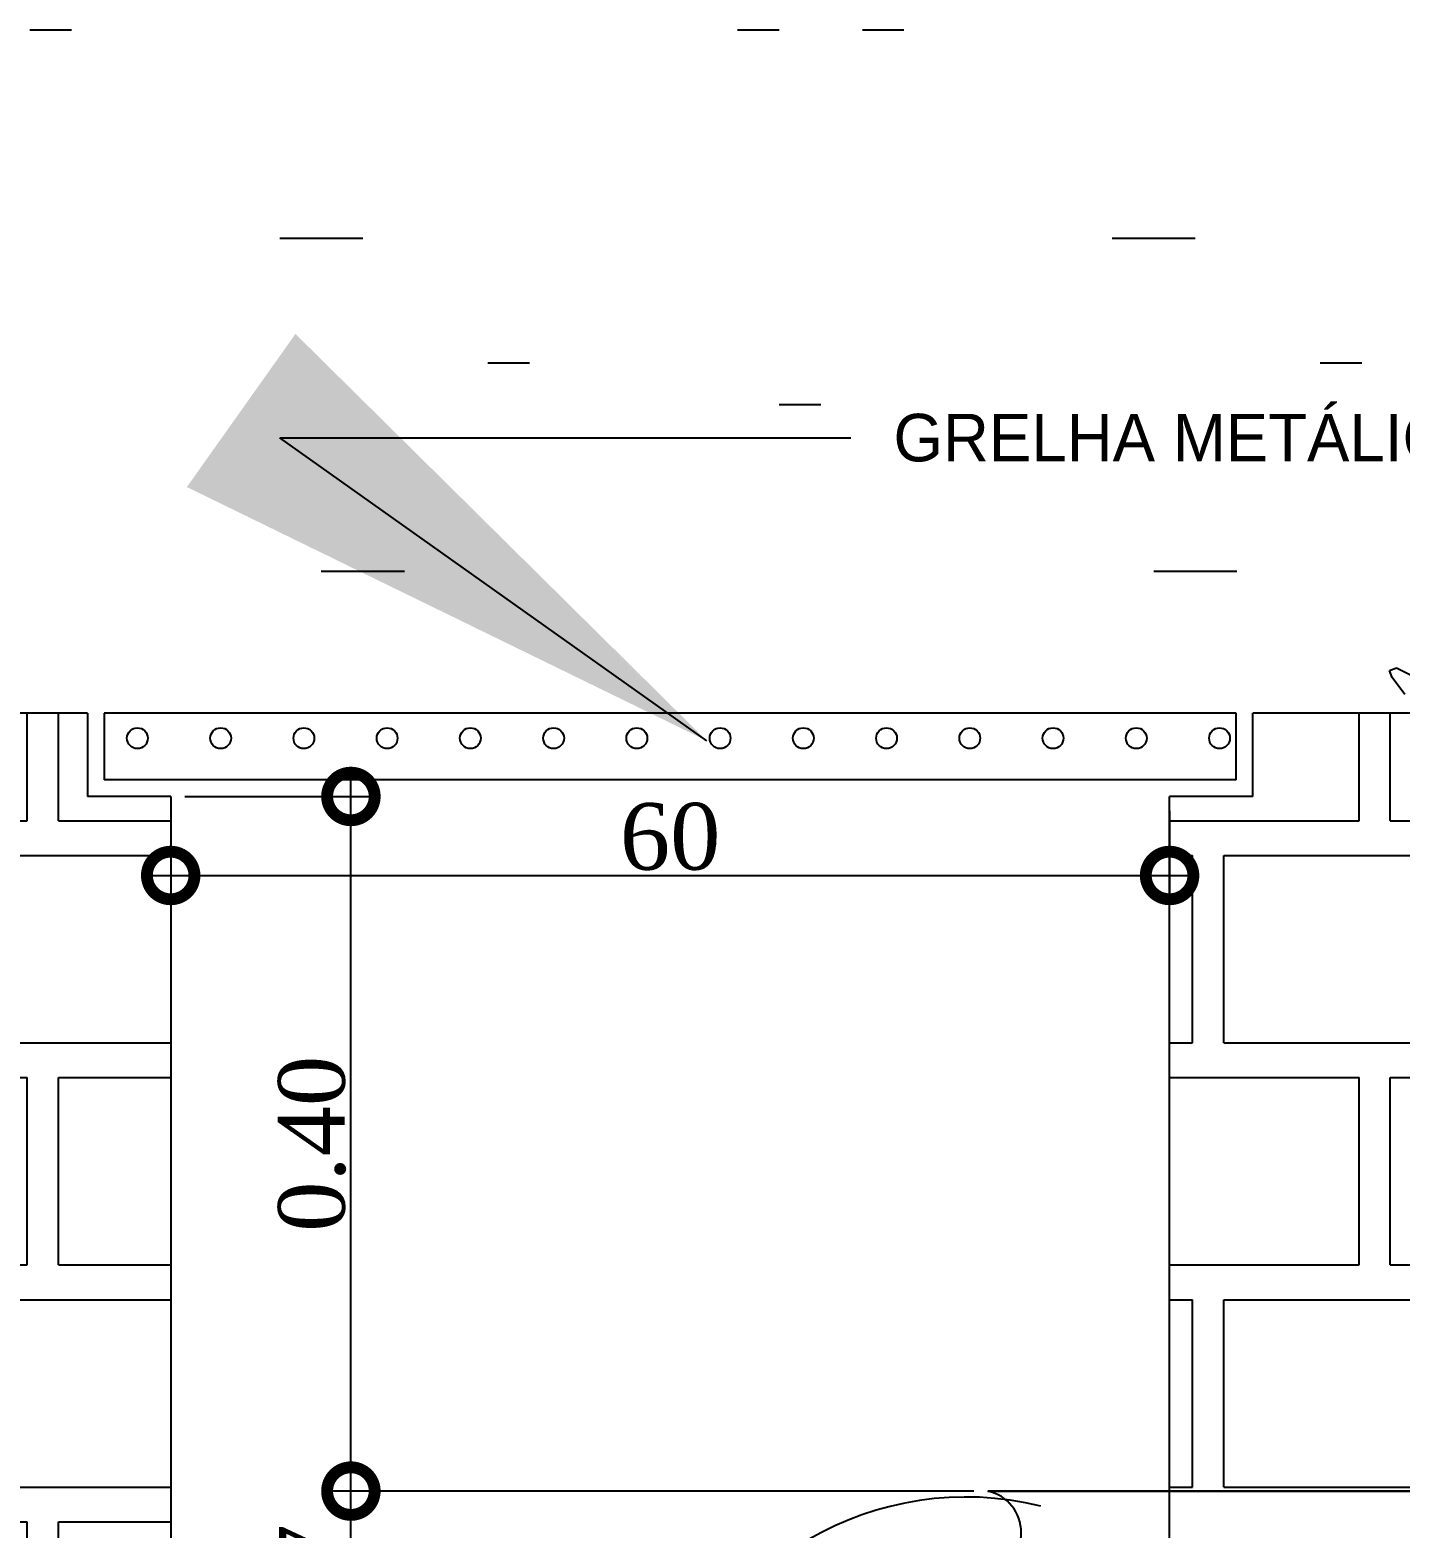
# Model space of a CAD drawing. Header units: inches. Extents: x -27 to 114, y -35 to 60.
# Drawn here: x 67.19 to 69.783, y 45.557 to 48.391 of the extents above; entities that cross this region are included whole.
import ezdxf

# ---------------------------------------------------------------- set-up
doc = ezdxf.new("R2010")
doc.units = ezdxf.units.IN
doc.header["$LTSCALE"] = 10
doc.header["$MEASUREMENT"] = 0
for name, color, linetype in [('BASE', 7, 'Continuous'), ('cotas', 1, 'Continuous'), ('FORMA', 6, 'Continuous'), ('HAS', 4, 'Continuous'), ('TUBO', 2, 'Continuous')]:
    doc.layers.add(name, color=color, linetype=linetype)
doc.styles.add('TIMES', font='times.ttf')
doc.dimstyles.new('Hidro 1-50', dxfattribs={"dimtxt": 0.18, "dimasz": 0.2, "dimexe": 0.05, "dimexo": 0.03, "dimgap": 0.01, "dimtad": 1, "dimdec": 0, "dimlfac": 25, "dimdsep": 46, "dimtxsty": 'TIMES', "dimblk": 'DOTSMALL', "dimcen": 0.09, "dimdle": 0.05, "dimclrd": 256, "dimclre": 256, "dimclrt": 7, "dimadec": 0, "dimazin": 0, "dimtfac": 1.5, "dimtdec": 0, "dimtix": 1, "dimtmove": 2, "dimatfit": 3, "dimldrblk": 'DOTSMALL', "dimfxl": 0, "dimtolj": 1, "dimtzin": 12, "dimarcsym": 0})
doc.dimstyles.get("Standard").update_dxf_attribs({"dimtxt": 0.18, "dimasz": 0.18, "dimexe": 0.18, "dimexo": 0.0625, "dimgap": 0.09, "dimtad": 0, "dimtih": 1, "dimtoh": 1, "dimdec": 4, "dimzin": 0, "dimdsep": 46, "dimtxsty": 'Standard', "dimcen": 0.09, "dimadec": 0, "dimazin": 0, "dimtfac": 1, "dimtdec": 4, "dimtofl": 0, "dimtmove": 0, "dimatfit": 3, "dimfxl": 0, "dimtolj": 1, "dimtzin": 0, "dimarcsym": 0})

# ---------------------------------------------------------------- blocks, each defined once
blk = doc.blocks.new('_DotSmall')
at = {"color": 0, "linetype": 'ByBlock', "const_width": 0.5}
blk.add_lwpolyline([(-0.0625, 0, 1), (0.0625, 0, 1)], format="xyb", close=True, dxfattribs=at)
blk = doc.blocks.new('*D21')
at = {"layer": 'cotas', "lineweight": -2, "transparency": 16777216}
for p, q in [((290.9022596977255, 249.8207261707311), (290.9022596977255, 250.2707261707311)), ((292.2116341294665, 250.2207261707311), (290.8522596977255, 250.2207261707311)), ((290.7298296919869, 249.8707261707311), (290.9522596977255, 249.8707261707311))]:
    blk.add_line(p, q, dxfattribs=at)
at = {"layer": 'Defpoints', "color": 0, "transparency": 16777216}
for p in [(290.9022596977255, 250.2207261707311), (292.2416341294664, 250.2207261707311), (290.6998296919869, 249.8707261707311)]:
    blk.add_point(p, dxfattribs=at)
at = {"layer": 'cotas', "lineweight": -2, "transparency": 16777216, "xscale": 0.2, "yscale": 0.2, "zscale": 0.2}
for p, rotation in [((290.9022596977255, 250.2207261707311), 90), ((290.9022596977255, 249.8707261707311), 270)]:
    blk.add_blockref('_DotSmall', p, dxfattribs=dict(at, rotation=rotation))
at = {"layer": 'cotas', "color": 7, "transparency": 16777216, "insert": (290.8208465758798, 250.0457261707311), "char_height": 0.14, "attachment_point": 5, "rotation": 90, "style": 'TIMES'}
blk.add_mtext('\\A1;17', dxfattribs=at)
blk = doc.blocks.new('*D22')
at = {"layer": 'cotas', "lineweight": -2, "transparency": 16777216}
for p, q in [((290.9022596977255, 250.1707261707311), (290.9022596977255, 251.7308338903209)), ((290.5534131657137, 251.6808338903209), (290.9522596977255, 251.6808338903209)), ((292.2116341294665, 250.2207261707311), (290.8522596977255, 250.2207261707311))]:
    blk.add_line(p, q, dxfattribs=at)
at = {"layer": 'Defpoints', "color": 0, "transparency": 16777216}
for p in [(290.5234131657137, 251.6808338903209), (290.9022596977255, 251.6808338903209), (292.2416341294664, 250.2207261707311)]:
    blk.add_point(p, dxfattribs=at)
at = {"layer": 'cotas', "lineweight": -2, "transparency": 16777216, "xscale": 0.2, "yscale": 0.2, "zscale": 0.2}
for p, rotation in [((290.9022596977255, 251.6808338903209), 90), ((290.9022596977255, 250.2207261707311), 270)]:
    blk.add_blockref('_DotSmall', p, dxfattribs=dict(at, rotation=rotation))
at = {"layer": 'cotas', "color": 7, "transparency": 16777216, "insert": (290.8208465758798, 250.950780030526), "char_height": 0.14, "attachment_point": 5, "rotation": 90, "style": 'TIMES'}
blk.add_mtext('\\A1;0.40', dxfattribs=at)
blk = doc.blocks.new('*D23')
at = {"layer": 'cotas', "lineweight": -2, "transparency": 16777216}
for p, q in [((290.5234131657137, 251.6508338903209), (290.5234131657137, 251.4647679340379)), ((292.6234131657137, 251.6508338903209), (292.6234131657137, 251.4647679340379)), ((290.4734131657137, 251.5147679340379), (292.6734131657137, 251.5147679340379))]:
    blk.add_line(p, q, dxfattribs=at)
at = {"layer": 'Defpoints', "color": 0, "transparency": 16777216}
for p in [(290.5234131657137, 251.6808338903209), (292.6234131657137, 251.6808338903209), (292.6234131657137, 251.5147679340379)]:
    blk.add_point(p, dxfattribs=at)
at = {"layer": 'cotas', "lineweight": -2, "transparency": 16777216, "xscale": 0.2, "yscale": 0.2, "zscale": 0.2, "rotation": 180}
blk.add_blockref('_DotSmall', (290.5234131657137, 251.5147679340379), dxfattribs=at)
at = {"layer": 'cotas', "lineweight": -2, "transparency": 16777216, "xscale": 0.2, "yscale": 0.2, "zscale": 0.2}
blk.add_blockref('_DotSmall', (292.6234131657137, 251.5147679340379), dxfattribs=at)
at = {"layer": 'cotas', "color": 7, "transparency": 16777216, "insert": (291.5734131657137, 251.5959791813342), "char_height": 0.14, "attachment_point": 5, "style": 'TIMES'}
blk.add_mtext('\\A1;60', dxfattribs=at)
blk = doc.blocks.new('caixa de areia')
at = {"layer": 'HAS'}
h = blk.add_hatch(dxfattribs=at)
h.set_pattern_fill('AR-BRELM', color=4, scale=0.175, style=0)
h.set_pattern_definition([(0, (291.3650322425942, 249.5295501549096), (0, 0.9334499999999999), [1.334375, -0.06562499999999999]), (0, (291.3650322425942, 249.9233001549096), (0, 0.9334499999999999), [1.334375, -0.06562499999999999]), (0, (291.7150322425942, 249.9962751549096), (0, 0.9334499999999999), [0.6343749999999999, -0.06562499999999999]), (0, (291.7150322425942, 250.3900251549096), (0, 0.9334499999999999), [0.6343749999999999, -0.06562499999999999]), (90, (291.3650322425942, 249.5295501549096), (-1.4, 8.57224447675664e-17), [0.39375, -0.5396999999999998]), (90, (291.2994072425942, 249.5295501549096), (-1.4, 8.57224447675664e-17), [0.39375, -0.5396999999999998]), (90, (291.7150322425942, 249.9962751549096), (-0.7, 4.28612223837832e-17), [0.39375, -0.5396999999999998]), (90, (291.6494072425942, 249.9962751549096), (-0.7, 4.28612223837832e-17), [0.39375, -0.5396999999999998])])
h.paths.add_polyline_path([(292.6234131657137, 250.2207261707311), (293.1484131657137, 250.2207261707311), (293.1484131657137, 251.8558338903209), (292.7984131657137, 251.8558338903209), (292.7984131657137, 251.6808338903209), (292.6234131657137, 251.6808338903209)])
h.paths.add_polyline_path([(293.1484131657137, 249.8707261707311), (292.6234131657137, 249.8707261707311), (292.6234131657137, 248.7058338903209), (293.1484131657137, 248.7058338903209)])
h.paths.add_polyline_path([(290.5234131657137, 249.5207261707311), (289.9984131657137, 249.5207261707311), (289.9984131657137, 248.7058338903209), (290.5234131657137, 248.7058338903209)])
h.paths.add_polyline_path([(290.5234131657137, 251.6808338903209), (290.3484131657137, 251.6808338903209), (290.3484131657137, 251.8558338903209), (289.9984131657137, 251.8558338903209), (289.9984131657137, 249.8707261707311), (290.5234131657137, 249.8707261707311)])
at = {"layer": 'BASE', "color": 3}
for p, q in [((293.0854446234412, 251.9459025637843), (293.1008063445242, 251.9510351757565)), ((293.1008063445242, 251.9510351757565), (293.1673333867553, 251.9174060990578)), ((293.0915333058375, 251.9306828878532), (293.0854446234412, 251.9459025637843)), ((293.1181817643067, 251.8952280846074), (293.0915333058375, 251.9306828878532))]:
    blk.add_line(p, q, dxfattribs=at)
at = {"layer": 'FORMA'}
for p, q in [((290.3484131657137, 251.8558338903208), (289.9984131657137, 251.8558338903208)), ((290.3484131657137, 251.8558338903208), (290.3484131657137, 251.6808338903208)), ((290.3834131657137, 251.8558338903208), (290.3834131657137, 251.7158338903209)), ((292.7634131657137, 251.8558338903208), (290.3834131657137, 251.8558338903208)), ((292.7634131657137, 251.7158338903209), (292.7634131657137, 251.8558338903208)), ((293.1484131657137, 251.8558338903208), (292.7984131657137, 251.8558338903208)), ((292.7984131657137, 251.6808338903208), (292.7984131657137, 251.8558338903208)), ((292.7634131657137, 251.7158338903209), (290.3834131657137, 251.7158338903209)), ((290.5234131657137, 251.6808338903208), (290.3484131657137, 251.6808338903208)), ((290.5234131657137, 251.6808338903208), (290.5234131657137, 248.7058338903208)), ((292.7984131657137, 251.6808338903208), (292.6234131657137, 251.6808338903208)), ((292.6234131657137, 248.7058338903208), (292.6234131657137, 251.6808338903208))]:
    blk.add_line(p, q, dxfattribs=at)
for centre in [(290.4534131657137, 251.8033338903208), (290.6284131657137, 251.8033338903208), (290.8034131657137, 251.8033338903208), (290.9784131657137, 251.8033338903208), (291.1534131657137, 251.8033338903208), (291.3284131657137, 251.8033338903208), (291.5034131657137, 251.8033338903208), (291.6784131657137, 251.8033338903208), (291.8534131657137, 251.8033338903208), (292.0284131657137, 251.8033338903208), (292.2034131657137, 251.8033338903208), (292.3784131657137, 251.8033338903208), (292.5534131657137, 251.8033338903208), (292.7284131657137, 251.8033338903208)]:
    blk.add_circle(centre, 0.021875, dxfattribs=at)
at = {"layer": 'HAS', "color": 4}
blk.add_arc((292.1958207457551, 249.5471624983244), 0.6609962044328711, 76.27345215228411, 163.9056416577613, dxfattribs=at)
at = {"layer": 'TUBO', "color": 4}
for p, q in [((290.2275322425943, 253.2920501549096), (290.3150322425943, 253.2920501549096)), ((291.7150322425943, 253.2920501549096), (291.8025322425943, 253.2920501549096)), ((291.9775322425943, 253.2920501549096), (292.0650322425943, 253.2920501549096)), ((290.7525322425942, 252.8545501549096), (290.9275322425942, 252.8545501549096)), ((292.5025322425942, 252.8545501549096), (292.6775322425942, 252.8545501549096)), ((291.1900322425942, 252.5920501549096), (291.2775322425942, 252.5920501549096)), ((292.9400322425942, 252.5920501549096), (293.0275322425942, 252.5920501549096)), ((291.8025322425942, 252.5045501549096), (291.8900322425942, 252.5045501549096)), ((290.8400322425942, 252.1545501549096), (291.0150322425942, 252.1545501549096)), ((292.5900322425942, 252.1545501549096), (292.7650322425942, 252.1545501549096))]:
    blk.add_line(p, q, dxfattribs=at)
at = {"layer": 'TUBO'}
for p, q in [((292.2416341294664, 250.2207261707311), (298.5647842493021, 250.2207261707311)), ((298.5647842493021, 250.2207261707311), (292.2416341294664, 250.2207261707311))]:
    blk.add_line(p, q, dxfattribs=at)
blk.add_arc((292.2219466294665, 250.1332261707311), 0.08968749999999993, 282.6803834918215, 77.31961650817856, dxfattribs=at)
at = {"layer": 'cotas', "color": 7, "insert": (292.0429914693012, 252.4344431410207), "char_height": 0.1, "attachment_point": 4}
blk.add_mtext('\\A1;GRELHA METÁLICA', dxfattribs=at)
at = {"layer": 'cotas'}
dim = blk.add_linear_dim(base=(290.9022596977255, 251.6808338903209), p1=(292.2416341294664, 250.2207261707311), p2=(290.5234131657137, 251.6808338903209), angle=90, text='0.40', dimstyle='Hidro 1-50', dxfattribs=at)
dim.commit()
dim.dimension.update_dxf_attribs({"geometry": '*D22', "text_midpoint": (290.8208465758798, 250.950780030526)})
dim = blk.add_linear_dim(base=(292.6234131657137, 251.5147679340379), p1=(290.5234131657137, 251.6808338903209), p2=(292.6234131657137, 251.6808338903209), text='60', dimstyle='Hidro 1-50', dxfattribs=at)
dim.commit()
dim.dimension.update_dxf_attribs({"geometry": '*D23', "text_midpoint": (291.5734131657137, 251.5959791813342)})
dim = blk.add_linear_dim(base=(290.9022596977255, 250.2207261707311), p1=(290.6998296919869, 249.8707261707311), p2=(292.2416341294664, 250.2207261707311), angle=90, dimstyle='Hidro 1-50', dxfattribs=at)
dim.commit()
dim.dimension.update_dxf_attribs({"geometry": '*D21', "text_midpoint": (290.8208465758798, 250.0457261707311)})
at = {"layer": 'cotas', "annotation_type": 0, "has_hookline": 1, "hookline_direction": 0, "text_width": 1.433333333333334}
blk.add_leader([(291.6503837454857, 251.7980129832526), (290.7529914693013, 252.4344431410207), (291.9529914693013, 252.4344431410207)], dimstyle='Standard', override={"dimtxt": 2, "dimasz": 1.2, "dimtih": 0, "dimtoh": 0, "dimdec": 1, "dimclrt": 7}, dxfattribs=at)

msp = doc.modelspace()

# ---------------------------------------------------------------- block references
at = {"color": 1, "xscale": 0.8999999999996362, "yscale": 0.8999999999996362, "zscale": 0.8999999999996362}
msp.add_blockref('caixa de areia', (-194.0145524339584, -179.5716141028539), dxfattribs=at)

doc.saveas('drawing.dxf')
